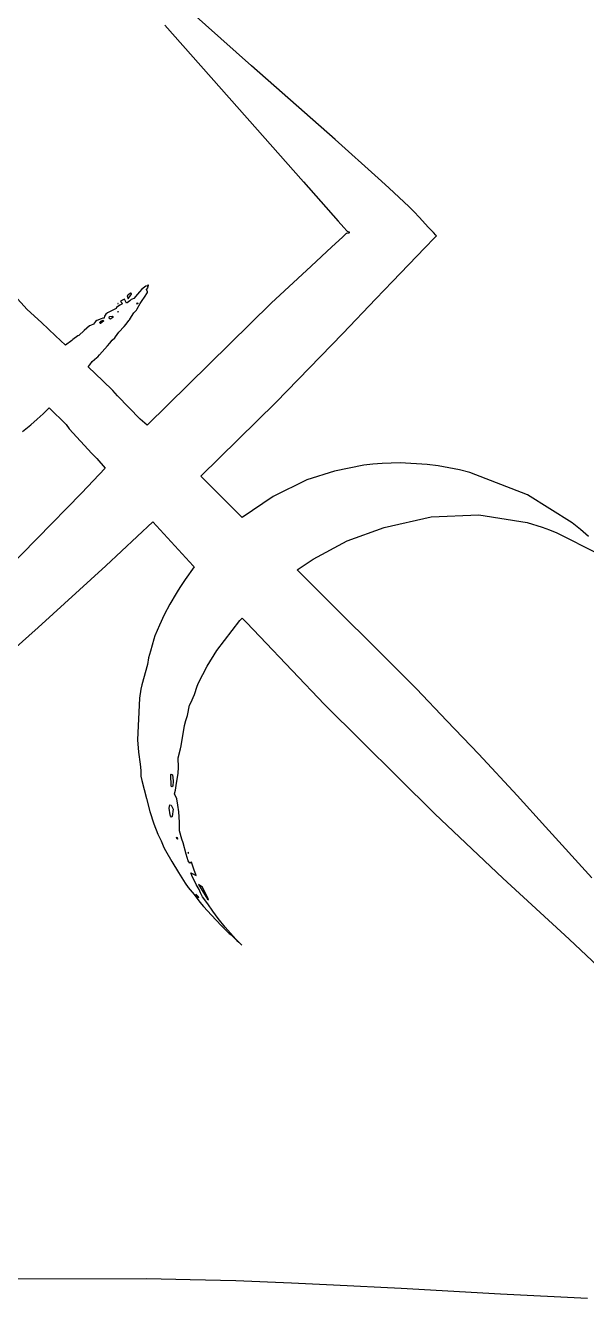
# Model space of a CAD drawing. Extents: x 0 to 792, y 0 to 189.
# Drawn here: x 366.91 to 383.71, y 94.87 to 133 of the extents above; entities that cross this region are included whole.
import ezdxf

# ---------------------------------------------------------------- set-up
doc = ezdxf.new("R2010")
doc.units = 0

msp = doc.modelspace()

# ---------------------------------------------------------------- linework, layer by layer
at = {"layer": 'Layer 1'}
for p, q in [((373.685551, 131.792255), (371.194541, 134.012295)), ((371.091398, 133.013978), (373.550138, 130.223228)), ((376.181971, 129.582775), (373.685551, 131.792255)), ((373.550138, 130.223228), (375.234118, 128.313278)), ((377.474571, 128.428905), (376.181971, 129.582775)), ((375.234118, 128.313278), (376.274058, 127.140538)), ((377.796369, 128.138851), (377.474571, 128.428905)), ((378.398041, 127.566409), (377.796369, 128.138851)), ((378.554812, 127.4145), (378.398041, 127.566409)), ((378.698037, 127.26061), (378.554812, 127.4145)), ((376.274058, 127.140538), (376.44785, 126.945523)), ((378.984721, 126.95193), (378.698037, 127.26061)), ((376.40266, 126.657124), (376.090847, 126.368129)), ((376.480892, 126.72909), (376.40266, 126.657124)), ((376.44785, 126.945523), (376.53487, 126.848179)), ((376.520045, 126.765028), (376.480892, 126.72909)), ((376.523415, 126.76511), (376.520045, 126.765028)), ((376.536871, 126.764865), (376.523415, 126.76511)), ((376.53487, 126.848179), (376.554942, 126.829553)), ((376.583367, 126.774838), (376.536871, 126.764865)), ((376.554942, 126.829553), (376.562514, 126.826917)), ((376.562514, 126.826917), (376.591218, 126.818509)), ((376.597667, 126.779619), (376.583367, 126.774838)), ((376.591218, 126.818509), (376.60319, 126.814634)), ((376.601573, 126.787118), (376.597667, 126.779619)), ((376.603315, 126.804757), (376.601573, 126.787118)), ((376.60319, 126.814634), (376.603315, 126.804757)), ((378.869831, 126.337122), (379.165109, 126.643166)), ((379.128132, 126.797301), (378.984721, 126.95193)), ((379.19983, 126.71982), (379.128132, 126.797301)), ((379.165109, 126.643166), (379.201922, 126.681413)), ((379.217757, 126.700533), (379.19983, 126.71982)), ((379.201922, 126.681413), (379.217757, 126.700533)), ((376.090847, 126.368129), (375.468629, 125.7886)), ((377.900142, 125.334092), (378.869831, 126.337122)), ((375.468629, 125.7886), (374.271069, 124.67743)), ((370.394883, 125.096982), (370.323329, 125.017358)), ((370.514698, 125.194489), (370.394883, 125.096982)), ((370.567812, 125.197292), (370.514698, 125.194489)), ((370.536429, 125.087338), (370.582793, 125.149074)), ((370.5674, 125.02346), (370.536429, 125.087338)), ((370.571, 125.198), (370.566817, 125.19767)), ((370.566817, 125.19767), (370.567548, 125.196597)), ((370.567548, 125.196597), (370.570743, 125.196185)), ((370.582793, 125.149074), (370.567812, 125.197292)), ((370.577116, 125.225566), (370.570668, 125.19779)), ((370.570668, 125.19779), (370.599691, 125.200017)), ((370.570743, 125.196185), (370.571, 125.198)), ((370.599, 125.224), (370.577116, 125.225566)), ((370.599691, 125.200017), (370.599, 125.224)), ((370.599, 125.224), (370.599, 125.224)), ((377.406536, 124.81061), (377.900142, 125.334092)), ((366.963278, 124.488686), (366.586277, 124.914906)), ((369.822537, 124.768856), (369.760287, 124.727973)), ((369.760287, 124.727973), (369.805217, 124.685194)), ((369.880008, 124.799929), (369.822537, 124.768856)), ((369.937139, 124.678517), (369.880008, 124.799929)), ((370.059434, 124.981177), (369.95727, 124.905923)), ((369.95727, 124.905923), (369.993496, 124.812948)), ((370.038408, 124.752617), (369.962773, 124.692201)), ((369.993496, 124.812948), (370.058, 124.914)), ((370.074552, 124.796138), (370.038408, 124.752617)), ((370.058, 124.914), (370.089527, 124.950926)), ((370.058, 124.914), (370.058, 124.914)), ((370.084089, 124.972028), (370.059434, 124.981177)), ((370.111868, 124.805864), (370.074552, 124.796138)), ((370.089527, 124.950926), (370.084089, 124.972028)), ((370.157224, 124.821104), (370.111868, 124.805864)), ((370.26378, 124.955047), (370.157224, 124.821104)), ((370.323329, 125.017358), (370.26378, 124.955047)), ((370.351012, 124.669278), (370.412122, 124.759369)), ((370.412122, 124.759369), (370.475639, 124.860009)), ((370.475639, 124.860009), (370.567132, 125.001368)), ((370.567132, 125.001368), (370.5674, 125.02346)), ((376.413961, 123.76884), (377.406536, 124.81061)), ((367.391671, 124.102358), (366.963278, 124.488686)), ((369.321011, 124.349469), (369.281715, 124.296222)), ((369.373773, 124.390188), (369.321011, 124.349469)), ((369.466533, 124.44022), (369.373773, 124.390188)), ((369.624882, 124.519922), (369.466533, 124.44022)), ((369.643602, 124.554791), (369.624882, 124.519922)), ((369.740791, 124.619419), (369.643602, 124.554791)), ((369.675345, 124.423402), (369.689, 124.436)), ((369.680651, 124.415573), (369.675345, 124.423402)), ((369.695436, 124.427359), (369.680651, 124.415573)), ((369.68415, 124.66694), (369.680904, 124.659038)), ((369.680904, 124.659038), (369.694259, 124.66011)), ((369.693, 124.669), (369.68415, 124.66694)), ((369.689, 124.436), (369.689191, 124.435766)), ((369.689191, 124.435766), (369.695436, 124.427359)), ((369.694259, 124.66011), (369.693, 124.669)), ((369.693, 124.669), (369.693, 124.669)), ((369.799315, 124.655521), (369.740791, 124.619419)), ((369.805217, 124.685194), (369.799315, 124.655521)), ((369.962773, 124.692201), (369.937139, 124.678517)), ((370.093002, 124.286167), (370.153852, 124.388704)), ((370.153852, 124.388704), (370.233938, 124.473108)), ((370.233938, 124.473108), (370.259945, 124.515309)), ((370.245148, 124.654194), (370.257, 124.687)), ((370.276306, 124.674057), (370.245148, 124.654194)), ((370.257, 124.687), (370.257688, 124.686915)), ((370.257688, 124.686915), (370.276119, 124.684443)), ((370.259945, 124.515309), (370.351012, 124.669278)), ((370.276119, 124.684443), (370.276306, 124.674057)), ((374.271069, 124.67743), (370.561589, 121.02789)), ((367.816522, 123.707295), (367.391671, 124.102358)), ((368.831667, 123.998009), (368.66826, 123.859946)), ((368.856994, 124.01367), (368.831667, 123.998009)), ((368.946238, 124.05685), (368.856994, 124.01367)), ((369.00647, 124.132516), (368.946238, 124.05685)), ((369.054524, 124.164167), (369.00647, 124.132516)), ((369.175978, 124.215272), (369.054524, 124.164167)), ((369.139804, 124.095516), (369.177, 124.143)), ((369.152949, 124.072191), (369.139804, 124.095516)), ((369.164521, 124.067986), (369.152949, 124.072191)), ((369.251727, 124.141592), (369.164521, 124.067986)), ((369.225366, 124.229948), (369.175978, 124.215272)), ((369.177, 124.143), (369.177204, 124.143158)), ((369.177204, 124.143158), (369.227157, 124.168626)), ((369.271196, 124.23531), (369.225366, 124.229948)), ((369.227157, 124.168626), (369.249752, 124.153626)), ((369.249752, 124.153626), (369.251727, 124.141592)), ((369.281715, 124.296222), (369.271196, 124.23531)), ((369.42027, 124.233661), (369.429, 124.284)), ((369.43529, 124.208357), (369.42027, 124.233661)), ((369.428946, 124.283445), (369.517902, 124.290204)), ((369.429, 124.284), (369.428946, 124.283445)), ((369.456038, 124.198713), (369.43529, 124.208357)), ((369.474062, 124.212808), (369.456038, 124.198713)), ((369.526865, 124.251794), (369.474062, 124.212808)), ((369.517902, 124.290204), (369.529719, 124.282043)), ((369.53411, 124.259626), (369.526865, 124.251794)), ((369.529719, 124.282043), (369.53411, 124.259626)), ((369.70653, 123.808435), (369.867351, 123.979462)), ((369.867351, 123.979462), (369.930851, 124.053644)), ((369.930851, 124.053644), (370.012885, 124.160798)), ((370.012885, 124.160798), (370.030473, 124.184372)), ((370.030473, 124.184372), (370.093002, 124.286167)), ((368.112985, 123.423589), (367.816522, 123.707295)), ((368.306025, 123.561731), (368.112985, 123.423589)), ((368.333118, 123.589922), (368.306025, 123.561731)), ((368.482298, 123.702514), (368.333118, 123.589922)), ((368.50984, 123.715042), (368.482298, 123.702514)), ((368.66826, 123.859946), (368.50984, 123.715042)), ((369.440914, 123.487473), (369.505845, 123.573443)), ((369.505845, 123.573443), (369.587661, 123.640372)), ((369.587661, 123.640372), (369.609762, 123.673011)), ((369.609762, 123.673011), (369.70653, 123.808435)), ((374.409581, 121.70442), (376.413961, 123.76884)), ((369.131966, 123.133208), (369.37245, 123.404141)), ((369.37245, 123.404141), (369.440914, 123.487473)), ((368.790263, 122.775633), (368.842872, 122.837863)), ((368.842872, 122.837863), (368.913767, 122.93158)), ((368.913767, 122.93158), (369.048203, 123.05291)), ((369.048203, 123.05291), (369.079811, 123.074506)), ((369.079811, 123.074506), (369.131966, 123.133208)), ((369.228229, 122.356502), (368.790263, 122.775633)), ((369.533799, 122.063891), (369.228229, 122.356502)), ((369.667555, 121.910167), (369.533799, 122.063891)), ((370.34515, 121.206339), (369.667555, 121.910167)), ((372.164941, 119.50227), (374.409581, 121.70442)), ((367.264174, 121.206578), (367.448663, 121.368048)), ((367.448663, 121.368048), (367.62731, 121.548388)), ((367.62731, 121.548388), (368.133052, 121.043699)), ((366.828937, 120.839554), (367.073762, 121.036963)), ((367.073762, 121.036963), (367.264174, 121.206578)), ((368.133052, 121.043699), (368.226039, 120.920557)), ((368.226039, 120.920557), (368.896381, 120.177083)), ((370.561589, 121.02789), (370.34515, 121.206339)), ((368.896381, 120.177083), (369.046921, 120.028883)), ((369.298663, 119.743856), (368.586766, 118.990656)), ((369.046921, 120.028883), (369.298663, 119.743856)), ((377.045759, 119.830567), (376.168291, 119.650964)), ((377.317894, 119.863454), (377.045759, 119.830567)), ((377.590918, 119.882329), (377.317894, 119.863454)), ((378.134923, 119.89692), (377.590918, 119.882329)), ((378.94341, 119.849278), (378.134923, 119.89692)), ((379.267435, 119.807571), (378.94341, 119.849278)), ((379.588231, 119.754158), (379.267435, 119.807571)), ((379.905465, 119.690198), (379.588231, 119.754158)), ((372.893889, 118.766379), (372.164941, 119.50227)), ((375.340754, 119.392889), (374.333641, 118.895341)), ((376.168291, 119.650964), (375.340754, 119.392889)), ((380.218226, 119.611481), (379.905465, 119.690198)), ((381.943196, 118.940704), (380.218226, 119.611481)), ((368.586766, 118.990656), (367.266476, 117.634106)), ((373.403864, 118.264989), (372.893889, 118.766379)), ((374.333641, 118.895341), (373.403864, 118.264989)), ((383.282476, 118.100876), (381.943196, 118.940704)), ((377.648741, 117.964455), (379.058361, 118.283524)), ((379.058361, 118.283524), (380.487491, 118.34592)), ((380.487491, 118.34592), (381.935851, 118.109195)), ((369.322489, 116.81373), (370.728839, 118.13657)), ((370.728839, 118.13657), (371.937849, 116.81035)), ((376.548231, 117.558594), (377.648741, 117.964455)), ((381.935851, 118.109195), (382.383565, 117.971471)), ((382.383565, 117.971471), (382.604587, 117.890775)), ((382.604587, 117.890775), (382.821051, 117.797967)), ((383.534099, 117.903137), (383.282476, 118.100876)), ((383.774894, 117.694518), (383.534099, 117.903137)), ((367.266476, 117.634106), (366.30306, 116.657697)), ((375.524661, 117.013271), (376.548231, 117.558594)), ((382.821051, 117.797967), (384.053701, 117.186372)), ((367.297059, 114.96659), (369.322489, 116.81373)), ((371.966325, 116.779853), (371.694921, 116.402429)), ((371.937849, 116.81035), (371.966325, 116.779853)), ((375.044977, 116.690973), (375.524661, 117.013271)), ((371.694921, 116.402429), (371.556068, 116.19315)), ((378.622277, 113.126003), (375.044977, 116.690973)), ((371.422568, 115.980659), (371.235844, 115.668761)), ((371.486994, 116.088389), (371.422568, 115.980659)), ((371.556068, 116.19315), (371.486994, 116.088389)), ((371.235844, 115.668761), (371.062721, 115.349286)), ((371.062721, 115.349286), (370.925217, 115.032032)), ((372.647034, 114.27339), (373.336962, 115.180065)), ((373.336962, 115.180065), (373.399717, 115.250457)), ((373.399717, 115.250457), (373.529104, 115.112973)), ((365.350079, 113.2369), (367.297059, 114.96659)), ((370.925217, 115.032032), (370.782528, 114.718074)), ((373.529104, 115.112973), (373.931287, 114.69244)), ((370.755771, 114.618588), (370.65856, 114.254019)), ((370.782528, 114.718074), (370.755771, 114.618588)), ((373.931287, 114.69244), (375.866297, 112.66396)), ((370.597566, 114.059497), (370.566637, 113.855496)), ((370.65856, 114.254019), (370.597566, 114.059497)), ((372.353413, 113.806781), (372.647034, 114.27339)), ((370.566637, 113.855496), (370.399706, 113.248352)), ((372.094198, 113.313714), (372.353413, 113.806781)), ((372.05763, 113.208375), (372.094198, 113.313714)), ((370.363788, 113.122241), (370.325688, 112.851805)), ((370.399706, 113.248352), (370.363788, 113.122241)), ((371.861469, 112.711774), (371.970283, 112.957307)), ((371.970283, 112.957307), (372.05763, 113.208375)), ((379.533465, 112.168799), (378.622277, 113.126003)), ((370.325688, 112.851805), (370.269949, 111.600925)), ((371.761695, 112.332615), (371.822587, 112.63685)), ((371.822587, 112.63685), (371.861469, 112.711774)), ((375.866297, 112.66396), (379.169367, 109.38179)), ((371.67967, 112.031515), (371.713136, 112.183672)), ((371.713136, 112.183672), (371.761695, 112.332615)), ((380.485064, 111.17566), (379.533465, 112.168799)), ((371.570665, 111.41753), (371.67967, 112.031515)), ((370.269949, 111.600925), (370.296345, 111.232061)), ((371.55387, 111.333374), (371.570665, 111.41753)), ((370.296345, 111.232061), (370.344492, 110.868816)), ((371.4856, 111.05849), (371.55387, 111.333374)), ((371.496965, 110.774857), (371.4856, 111.05849)), ((381.631634, 109.93409), (380.485064, 111.17566)), ((370.344492, 110.868816), (370.366139, 110.685995)), ((370.366139, 110.685995), (370.369127, 110.512327)), ((371.426511, 110.237117), (371.482109, 110.607039)), ((371.482109, 110.607039), (371.496965, 110.774857)), ((370.369127, 110.512327), (370.398594, 110.382671)), ((370.398594, 110.382671), (370.471314, 110.11042)), ((371.265252, 110.560259), (371.281057, 110.577238)), ((371.275782, 110.212753), (371.265252, 110.560259)), ((371.291959, 110.192806), (371.275782, 110.212753)), ((371.281057, 110.577238), (371.320528, 110.557951)), ((371.328267, 110.213408), (371.291959, 110.192806)), ((371.320528, 110.557951), (371.33922, 110.377027)), ((371.329, 110.213), (371.328267, 110.213408)), ((371.33922, 110.377027), (371.329, 110.213)), ((371.402968, 110.097157), (371.426511, 110.237117)), ((370.471314, 110.11042), (370.538252, 109.84122)), ((370.538252, 109.84122), (370.633741, 109.458109)), ((371.372965, 109.982575), (371.402968, 110.097157)), ((371.441915, 109.838825), (371.372965, 109.982575)), ((371.479871, 109.645373), (371.441915, 109.838825)), ((382.486465, 108.998318), (381.631634, 109.93409)), ((370.633741, 109.458109), (370.755576, 109.0839)), ((371.219727, 109.555986), (371.234882, 109.655721)), ((371.250348, 109.355608), (371.219727, 109.555986)), ((371.234882, 109.655721), (371.275805, 109.640388)), ((371.275805, 109.640388), (371.337, 109.522)), ((371.336581, 109.522356), (371.30561, 109.301704)), ((371.337, 109.522), (371.336581, 109.522356)), ((371.502807, 109.446895), (371.479871, 109.645373)), ((371.525061, 109.137882), (371.502807, 109.446895)), ((370.755576, 109.0839), (370.873567, 108.779834)), ((371.257968, 109.323218), (371.250348, 109.355608)), ((371.289887, 109.289752), (371.257968, 109.323218)), ((371.30561, 109.301704), (371.289887, 109.289752)), ((371.528504, 108.878238), (371.525061, 109.137882)), ((379.169367, 109.38179), (381.208857, 107.46038)), ((370.873567, 108.779834), (370.978031, 108.580529)), ((371.592743, 108.622062), (371.528504, 108.878238)), ((383.868485, 107.471888), (382.486465, 108.998318)), ((370.978031, 108.580529), (371.059774, 108.374467)), ((371.059774, 108.374467), (371.102689, 108.287825)), ((371.455828, 108.625076), (371.440159, 108.681619)), ((371.440159, 108.681619), (371.452, 108.679)), ((371.451956, 108.679477), (371.468398, 108.624085)), ((371.452, 108.679), (371.451956, 108.679477)), ((371.468398, 108.624085), (371.455828, 108.625076)), ((371.637108, 108.514578), (371.592743, 108.622062)), ((371.72891, 108.173668), (371.637108, 108.514578)), ((371.102689, 108.287825), (371.29475, 107.95285)), ((371.29475, 107.95285), (371.499412, 107.631557)), ((371.790109, 107.97585), (371.72891, 108.173668)), ((371.791025, 108.21721), (371.78038, 108.238887)), ((371.78038, 108.238887), (371.782, 108.206)), ((371.782, 108.206), (371.793867, 108.19306)), ((371.782, 108.206), (371.782, 108.206)), ((371.833854, 107.910239), (371.790109, 107.97585)), ((371.793867, 108.19306), (371.791025, 108.21721)), ((371.885289, 107.938097), (371.833854, 107.910239)), ((371.956719, 107.725194), (371.885289, 107.938097)), ((371.499412, 107.631557), (371.696347, 107.308449)), ((371.896776, 107.541222), (371.864938, 107.622327)), ((371.864938, 107.622327), (372.020981, 107.542458)), ((372.027905, 107.270949), (371.896776, 107.541222)), ((372.020981, 107.542458), (371.956719, 107.725194)), ((371.696347, 107.308449), (371.789661, 107.181844)), ((371.789661, 107.181844), (371.965959, 106.964985)), ((372.117149, 107.119286), (372.027905, 107.270949)), ((372.094, 107.266), (372.285146, 106.957399)), ((372.209911, 107.188849), (372.094, 107.266)), ((372.094, 107.266), (372.094, 107.266)), ((372.385095, 106.843158), (372.209911, 107.188849)), ((381.208857, 107.46038), (383.188507, 105.63161)), ((371.965959, 106.964985), (372.138371, 106.742109)), ((372.076544, 106.88632), (372.015364, 106.983333)), ((372.015364, 106.983333), (372.082, 106.904)), ((372.094203, 106.870165), (372.076544, 106.88632)), ((372.081785, 106.904537), (372.094203, 106.870165)), ((372.082, 106.904), (372.081785, 106.904537)), ((372.156702, 107.022108), (372.117149, 107.119286)), ((372.2167, 106.901599), (372.156702, 107.022108)), ((372.377953, 106.690497), (372.2167, 106.901599)), ((372.285146, 106.957399), (372.363087, 106.829394)), ((372.363087, 106.829394), (372.389938, 106.805738)), ((372.389938, 106.805738), (372.385095, 106.843158)), ((372.138371, 106.742109), (372.245813, 106.608497)), ((372.245813, 106.608497), (372.359413, 106.480326)), ((372.359413, 106.480326), (372.608945, 106.207335)), ((372.524124, 106.467042), (372.377953, 106.690497)), ((372.686314, 106.252325), (372.524124, 106.467042)), ((372.608945, 106.207335), (372.788839, 106.018246)), ((372.89719, 105.993262), (372.686314, 106.252325)), ((372.788839, 106.018246), (372.976006, 105.837486)), ((373.21631, 105.635122), (372.89719, 105.993262)), ((372.976006, 105.837486), (373.013437, 105.804435)), ((373.013437, 105.804435), (373.073832, 105.760408)), ((373.073832, 105.760408), (373.24627, 105.594239)), ((373.301414, 105.544949), (373.21631, 105.635122)), ((373.24627, 105.594239), (373.301414, 105.544949)), ((373.300535, 105.5446), (373.300298, 105.544764)), ((373.300298, 105.544764), (373.304213, 105.540644)), ((373.314, 105.531), (373.300535, 105.5446)), ((373.304213, 105.540644), (373.314, 105.531)), ((373.361391, 105.483733), (373.314017, 105.530387)), ((373.314017, 105.530387), (373.356125, 105.487853)), ((373.356125, 105.487853), (373.393, 105.452)), ((373.393, 105.452), (373.361391, 105.483733)), ((373.393, 105.452), (373.393, 105.452)), ((383.188507, 105.63161), (385.149857, 103.78043)), ((370.543207, 95.454926), (365.309397, 95.445777)), ((371.849857, 95.422369), (370.543207, 95.454926)), ((373.209837, 95.393018), (371.849857, 95.422369)), ((374.879897, 95.325925), (373.209837, 95.393018)), ((376.132167, 95.268634), (374.879897, 95.325925)), ((378.166137, 95.166509), (376.132167, 95.268634)), ((381.137087, 94.999597), (378.166137, 95.166509)), ((383.741007, 94.865657), (381.137087, 94.999597))]:
    msp.add_line(p, q, dxfattribs=at)

doc.saveas('drawing.dxf')
